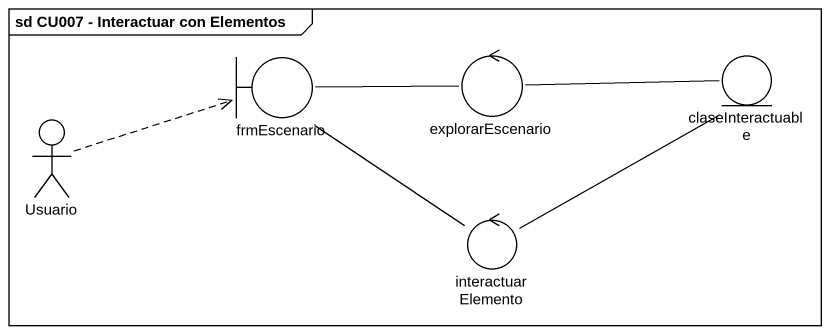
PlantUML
@startuml
mainframe sd CU007 - Interactuar con Elementos
boundary frmEscenario
control explorarEscenario
entity claseInteractuable
actor Usuario
control interactuarElemento
frmEscenario -right- explorarEscenario
frmEscenario -- interactuarElemento
explorarEscenario -right- claseInteractuable
Usuario .right.> frmEscenario
interactuarElemento -up- claseInteractuable
@enduml
